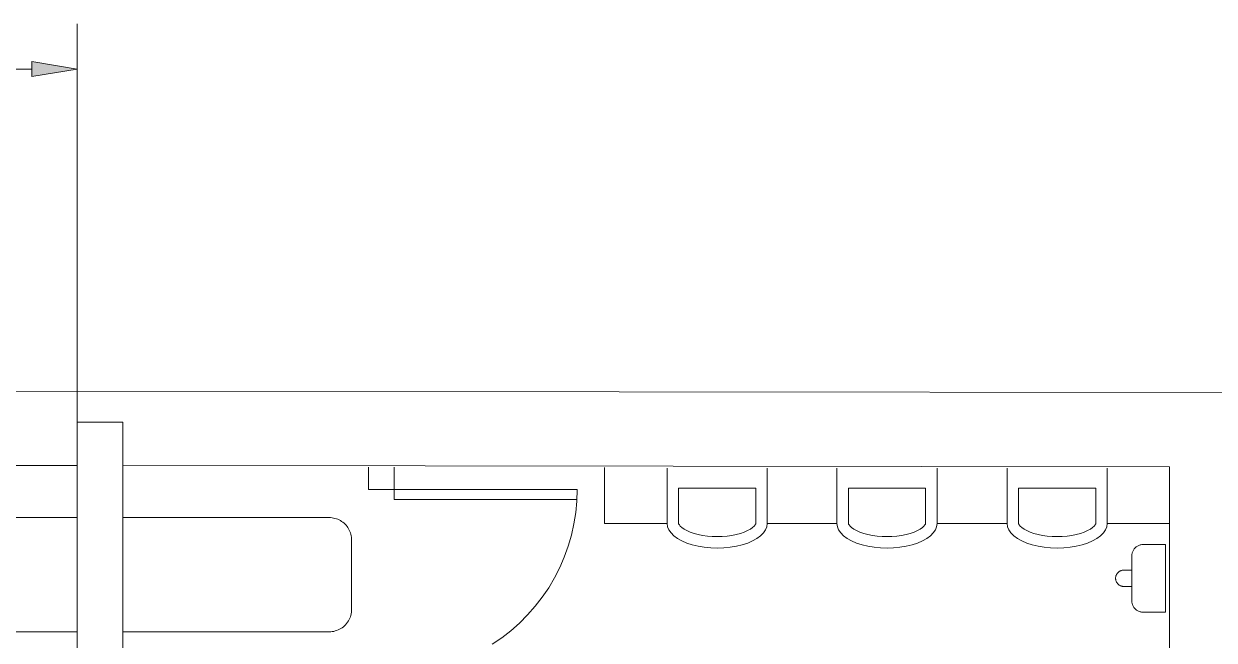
# Model space of a CAD drawing. Header units: centimetres. Extents: x -16.81 to -14.54, y 1.61 to 2.77.
# Drawn here: x -15.1142 to -14.9282, y 2.6665 to 2.7628 of the extents above; entities that cross this region are included whole.
import ezdxf

# ---------------------------------------------------------------- set-up
doc = ezdxf.new("R2010")
doc.units = ezdxf.units.CM
doc.header["$MEASUREMENT"] = 0
doc.layers.get('0').update_dxf_attribs({"lineweight": 0})
doc.layers.add('EXP COTA', color=7, linetype='Continuous', lineweight=0)

# ---------------------------------------------------------------- blocks, each defined once
blk = doc.blocks.new('Block_38')
at = {"layer": 'EXP COTA', "true_color": 0x0000cc, "transparency": 33554687}
h = blk.add_hatch(color=172, dxfattribs=at)
h.dxf.hatch_style = 2
h.paths.add_polyline_path([(-15.11291, 2.75692), (-15.11291, 2.75457), (-15.10585, 2.75574)])
at = {"layer": 'EXP COTA', "color": 172, "lineweight": 0, "true_color": 0x0000cc}
for p, q in [((-15.10585, 2.62823), (-15.10585, 2.7628)), ((-15.6869, 2.75574), (-15.11291, 2.75574))]:
    blk.add_line(p, q, dxfattribs=at)
at = {"layer": 'EXP COTA'}
blk.add_lwpolyline([(-15.11291, 2.75692), (-15.11291, 2.75457), (-15.10585, 2.75574), (-15.10585, 2.75574)], close=True, dxfattribs=at)

msp = doc.modelspace()

# ---------------------------------------------------------------- linework, layer by layer
at = {"color": 18, "lineweight": 0, "true_color": 0x000000}
for p, q in [((-14.57258, 2.70473), (-15.2636, 2.70564)), ((-15.10585, 2.63617), (-15.10585, 2.70058)), ((-15.0987, 2.70058), (-15.10585, 2.70058)), ((-15.0987, 2.63617), (-15.0987, 2.70058)), ((-15.10585, 2.69382), (-15.2636, 2.69402)), ((-15.0515, 2.69375), (-15.0987, 2.69381)), ((-15.06035, 2.69005), (-15.06035, 2.69357)), ((-15.05633, 2.69005), (-15.05633, 2.69356)), ((-14.93517, 2.69359), (-15.0515, 2.69374)), ((-15.02348, 2.68474), (-15.02348, 2.69352)), ((-15.01367, 2.69342), (-15.01367, 2.68474)), ((-14.99803, 2.69342), (-14.99803, 2.68474)), ((-14.98714, 2.69342), (-14.98714, 2.68474)), ((-14.9715, 2.69342), (-14.9715, 2.68474)), ((-14.96056, 2.69342), (-14.96056, 2.68474)), ((-14.94492, 2.69342), (-14.94492, 2.68474)), ((-14.93517, 2.63655), (-14.93517, 2.69359)), ((-15.06035, 2.69005), (-15.05633, 2.69005)), ((-15.05633, 2.69005), (-15.02773, 2.69005)), ((-15.05633, 2.69005), (-15.05633, 2.68849)), ((-15.02779, 2.68825), (-15.02773, 2.69005)), ((-15.01188, 2.69025), (-15.01188, 2.68474)), ((-15.01188, 2.69025), (-14.99982, 2.69025)), ((-14.99982, 2.69025), (-14.99982, 2.68474)), ((-14.98536, 2.69025), (-14.98536, 2.68474)), ((-14.97329, 2.69025), (-14.98536, 2.69025)), ((-14.97329, 2.69025), (-14.97329, 2.68474)), ((-14.95877, 2.69025), (-14.95877, 2.68474)), ((-14.94671, 2.69025), (-14.95877, 2.69025)), ((-14.94671, 2.69025), (-14.94671, 2.68474)), ((-15.05633, 2.68849), (-15.02777, 2.68849)), ((-15.02796, 2.68647), (-15.02779, 2.68825)), ((-15.10585, 2.68568), (-15.14134, 2.68568)), ((-15.06648, 2.68568), (-15.0987, 2.68568)), ((-15.06625, 2.68567), (-15.06648, 2.68568)), ((-15.06603, 2.68565), (-15.06625, 2.68567)), ((-15.0658, 2.68561), (-15.06603, 2.68565)), ((-15.06557, 2.68556), (-15.0658, 2.68561)), ((-15.06535, 2.68549), (-15.06557, 2.68556)), ((-15.06514, 2.68541), (-15.06535, 2.68549)), ((-15.02824, 2.68469), (-15.02796, 2.68647)), ((-15.06493, 2.68531), (-15.06514, 2.68541)), ((-15.06473, 2.68521), (-15.06493, 2.68531)), ((-15.06453, 2.68508), (-15.06473, 2.68521)), ((-15.06434, 2.68495), (-15.06453, 2.68508)), ((-15.06416, 2.6848), (-15.06434, 2.68495)), ((-15.064, 2.68465), (-15.06416, 2.6848)), ((-15.06384, 2.68448), (-15.064, 2.68465)), ((-15.06369, 2.6843), (-15.06384, 2.68448)), ((-15.06356, 2.68411), (-15.06369, 2.6843)), ((-15.06344, 2.68392), (-15.06356, 2.68411)), ((-15.06333, 2.68371), (-15.06344, 2.68392)), ((-15.06323, 2.6835), (-15.06333, 2.68371)), ((-15.02863, 2.68294), (-15.02824, 2.68469)), ((-15.01367, 2.68474), (-15.02348, 2.68474)), ((-15.0136, 2.68424), (-15.01367, 2.68474)), ((-15.0134, 2.68375), (-15.0136, 2.68424)), ((-15.01307, 2.68328), (-15.0134, 2.68375)), ((-15.01188, 2.68471), (-15.01188, 2.68474)), ((-15.01185, 2.68464), (-15.01188, 2.68471)), ((-15.01177, 2.68452), (-15.01185, 2.68464)), ((-15.01162, 2.68433), (-15.01177, 2.68452)), ((-15.01137, 2.68411), (-15.01162, 2.68433)), ((-15.01103, 2.68388), (-15.01137, 2.68411)), ((-15.01059, 2.68364), (-15.01103, 2.68388)), ((-15.01007, 2.68341), (-15.01059, 2.68364)), ((-15.00111, 2.68364), (-15.00162, 2.68341)), ((-15.00067, 2.68388), (-15.00111, 2.68364)), ((-15.00033, 2.68411), (-15.00067, 2.68388)), ((-15.00008, 2.68433), (-15.00033, 2.68411)), ((-14.99992, 2.68452), (-15.00008, 2.68433)), ((-14.99985, 2.68464), (-14.99992, 2.68452)), ((-14.99982, 2.68471), (-14.99985, 2.68464)), ((-14.99982, 2.68474), (-14.99982, 2.68471)), ((-14.9983, 2.68375), (-14.99862, 2.68328)), ((-14.9981, 2.68424), (-14.9983, 2.68375)), ((-14.99803, 2.68474), (-14.9981, 2.68424)), ((-14.98714, 2.68474), (-14.99803, 2.68474)), ((-14.98714, 2.68474), (-14.98708, 2.68424)), ((-14.98708, 2.68424), (-14.98688, 2.68375)), ((-14.98688, 2.68375), (-14.98655, 2.68328)), ((-14.98536, 2.68474), (-14.98535, 2.68471)), ((-14.98535, 2.68471), (-14.98533, 2.68464)), ((-14.98533, 2.68464), (-14.98525, 2.68452)), ((-14.98525, 2.68452), (-14.98509, 2.68433)), ((-14.98509, 2.68433), (-14.98485, 2.68411)), ((-14.98485, 2.68411), (-14.9845, 2.68388)), ((-14.9845, 2.68388), (-14.98407, 2.68364)), ((-14.98407, 2.68364), (-14.98355, 2.68341)), ((-14.9751, 2.68341), (-14.97458, 2.68364)), ((-14.97458, 2.68364), (-14.97415, 2.68388)), ((-14.97415, 2.68388), (-14.9738, 2.68411)), ((-14.9738, 2.68411), (-14.97355, 2.68433)), ((-14.97355, 2.68433), (-14.9734, 2.68452)), ((-14.9734, 2.68452), (-14.97332, 2.68464)), ((-14.97332, 2.68464), (-14.9733, 2.68471)), ((-14.9733, 2.68471), (-14.97329, 2.68474)), ((-14.9721, 2.68328), (-14.97177, 2.68375)), ((-14.97177, 2.68375), (-14.97157, 2.68424)), ((-14.97157, 2.68424), (-14.9715, 2.68474)), ((-14.96056, 2.68474), (-14.9715, 2.68474)), ((-14.96056, 2.68474), (-14.96049, 2.68424)), ((-14.96049, 2.68424), (-14.96029, 2.68375)), ((-14.96029, 2.68375), (-14.95997, 2.68328)), ((-14.95877, 2.68474), (-14.95877, 2.68471)), ((-14.95877, 2.68471), (-14.95874, 2.68464)), ((-14.95874, 2.68464), (-14.95867, 2.68452)), ((-14.95867, 2.68452), (-14.95851, 2.68433)), ((-14.95851, 2.68433), (-14.95826, 2.68411)), ((-14.95826, 2.68411), (-14.95792, 2.68388)), ((-14.95792, 2.68388), (-14.95748, 2.68364)), ((-14.95748, 2.68364), (-14.95697, 2.68341)), ((-14.94852, 2.68341), (-14.948, 2.68364)), ((-14.948, 2.68364), (-14.94756, 2.68388)), ((-14.94756, 2.68388), (-14.94722, 2.68411)), ((-14.94722, 2.68411), (-14.94697, 2.68433)), ((-14.94697, 2.68433), (-14.94682, 2.68452)), ((-14.94682, 2.68452), (-14.94674, 2.68464)), ((-14.94674, 2.68464), (-14.94671, 2.68471)), ((-14.94671, 2.68471), (-14.94671, 2.68474)), ((-14.94552, 2.68328), (-14.94519, 2.68375)), ((-14.94519, 2.68375), (-14.94499, 2.68424)), ((-14.94499, 2.68424), (-14.94492, 2.68474)), ((-14.93517, 2.68474), (-14.94492, 2.68474)), ((-15.06315, 2.68329), (-15.06323, 2.6835)), ((-15.06309, 2.68307), (-15.06315, 2.68329)), ((-15.06303, 2.68284), (-15.06309, 2.68307)), ((-15.063, 2.68262), (-15.06303, 2.68284)), ((-15.06297, 2.68239), (-15.063, 2.68262)), ((-15.06297, 2.68216), (-15.06297, 2.68239)), ((-15.06297, 2.67136), (-15.06297, 2.68216)), ((-15.02913, 2.68121), (-15.02863, 2.68294)), ((-15.01262, 2.68283), (-15.01307, 2.68328)), ((-15.01205, 2.68241), (-15.01262, 2.68283)), ((-15.01138, 2.68203), (-15.01205, 2.68241)), ((-15.01061, 2.6817), (-15.01138, 2.68203)), ((-15.00948, 2.68321), (-15.01007, 2.68341)), ((-15.00883, 2.68303), (-15.00948, 2.68321)), ((-15.00813, 2.68289), (-15.00883, 2.68303)), ((-15.00739, 2.68278), (-15.00813, 2.68289)), ((-15.00663, 2.68272), (-15.00739, 2.68278)), ((-15.00585, 2.6827), (-15.00663, 2.68272)), ((-15.00507, 2.68272), (-15.00585, 2.6827)), ((-15.00431, 2.68278), (-15.00507, 2.68272)), ((-15.00357, 2.68289), (-15.00431, 2.68278)), ((-15.00287, 2.68303), (-15.00357, 2.68289)), ((-15.00221, 2.68321), (-15.00287, 2.68303)), ((-15.00162, 2.68341), (-15.00221, 2.68321)), ((-15.00032, 2.68203), (-15.00109, 2.6817)), ((-14.99965, 2.68241), (-15.00032, 2.68203)), ((-14.99908, 2.68283), (-14.99965, 2.68241)), ((-14.99862, 2.68328), (-14.99908, 2.68283)), ((-14.98655, 2.68328), (-14.9861, 2.68283)), ((-14.9861, 2.68283), (-14.98553, 2.68241)), ((-14.98553, 2.68241), (-14.98485, 2.68203)), ((-14.98485, 2.68203), (-14.98408, 2.6817)), ((-14.98355, 2.68341), (-14.98296, 2.68321)), ((-14.98296, 2.68321), (-14.98231, 2.68303)), ((-14.98231, 2.68303), (-14.9816, 2.68289)), ((-14.9816, 2.68289), (-14.98087, 2.68278)), ((-14.98087, 2.68278), (-14.9801, 2.68272)), ((-14.9801, 2.68272), (-14.97932, 2.6827)), ((-14.97932, 2.6827), (-14.97855, 2.68272)), ((-14.97855, 2.68272), (-14.97778, 2.68278)), ((-14.97778, 2.68278), (-14.97704, 2.68289)), ((-14.97704, 2.68289), (-14.97634, 2.68303)), ((-14.97634, 2.68303), (-14.97569, 2.68321)), ((-14.97569, 2.68321), (-14.9751, 2.68341)), ((-14.97456, 2.6817), (-14.97379, 2.68203)), ((-14.97379, 2.68203), (-14.97312, 2.68241)), ((-14.97312, 2.68241), (-14.97255, 2.68283)), ((-14.97255, 2.68283), (-14.9721, 2.68328)), ((-14.95997, 2.68328), (-14.95951, 2.68283)), ((-14.95951, 2.68283), (-14.95895, 2.68241)), ((-14.95895, 2.68241), (-14.95827, 2.68203)), ((-14.95827, 2.68203), (-14.9575, 2.6817)), ((-14.95697, 2.68341), (-14.95638, 2.68321)), ((-14.95638, 2.68321), (-14.95572, 2.68303)), ((-14.95572, 2.68303), (-14.95502, 2.68289)), ((-14.95502, 2.68289), (-14.95428, 2.68278)), ((-14.95428, 2.68278), (-14.95352, 2.68272)), ((-14.95352, 2.68272), (-14.95274, 2.6827)), ((-14.95274, 2.6827), (-14.95196, 2.68272)), ((-14.95196, 2.68272), (-14.9512, 2.68278)), ((-14.9512, 2.68278), (-14.95046, 2.68289)), ((-14.95046, 2.68289), (-14.94976, 2.68303)), ((-14.94976, 2.68303), (-14.94911, 2.68321)), ((-14.94911, 2.68321), (-14.94852, 2.68341)), ((-14.94798, 2.6817), (-14.94721, 2.68203)), ((-14.94721, 2.68203), (-14.94654, 2.68241)), ((-14.94654, 2.68241), (-14.94597, 2.68283)), ((-14.94597, 2.68283), (-14.94552, 2.68328)), ((-15.02974, 2.67952), (-15.02913, 2.68121)), ((-15.00976, 2.68142), (-15.01061, 2.6817)), ((-15.00884, 2.6812), (-15.00976, 2.68142)), ((-15.00787, 2.68104), (-15.00884, 2.6812)), ((-15.00687, 2.68094), (-15.00787, 2.68104)), ((-15.00585, 2.68091), (-15.00687, 2.68094)), ((-15.00483, 2.68094), (-15.00585, 2.68091)), ((-15.00383, 2.68104), (-15.00483, 2.68094)), ((-15.00286, 2.6812), (-15.00383, 2.68104)), ((-15.00194, 2.68142), (-15.00286, 2.6812)), ((-15.00109, 2.6817), (-15.00194, 2.68142)), ((-14.98408, 2.6817), (-14.98323, 2.68142)), ((-14.98323, 2.68142), (-14.98232, 2.6812)), ((-14.98232, 2.6812), (-14.98135, 2.68104)), ((-14.98135, 2.68104), (-14.98035, 2.68094)), ((-14.98035, 2.68094), (-14.97932, 2.68091)), ((-14.97932, 2.68091), (-14.9783, 2.68094)), ((-14.9783, 2.68094), (-14.9773, 2.68104)), ((-14.9773, 2.68104), (-14.97633, 2.6812)), ((-14.97633, 2.6812), (-14.97541, 2.68142)), ((-14.97541, 2.68142), (-14.97456, 2.6817)), ((-14.9575, 2.6817), (-14.95665, 2.68142)), ((-14.95665, 2.68142), (-14.95573, 2.6812)), ((-14.95573, 2.6812), (-14.95477, 2.68104)), ((-14.95477, 2.68104), (-14.95376, 2.68094)), ((-14.95376, 2.68094), (-14.95274, 2.68091)), ((-14.95274, 2.68091), (-14.95172, 2.68094)), ((-14.95172, 2.68094), (-14.95072, 2.68104)), ((-14.95072, 2.68104), (-14.94975, 2.6812)), ((-14.94975, 2.6812), (-14.94883, 2.68142)), ((-14.94883, 2.68142), (-14.94798, 2.6817)), ((-14.94106, 2.67994), (-14.94107, 2.67983)), ((-14.94104, 2.68005), (-14.94106, 2.67994)), ((-14.94102, 2.68017), (-14.94104, 2.68005)), ((-14.94098, 2.68028), (-14.94102, 2.68017)), ((-14.94094, 2.68038), (-14.94098, 2.68028)), ((-14.94089, 2.68049), (-14.94094, 2.68038)), ((-14.94084, 2.68059), (-14.94089, 2.68049)), ((-14.94078, 2.68069), (-14.94084, 2.68059)), ((-14.94071, 2.68078), (-14.94078, 2.68069)), ((-14.94064, 2.68087), (-14.94071, 2.68078)), ((-14.94056, 2.68095), (-14.94064, 2.68087)), ((-14.94048, 2.68103), (-14.94056, 2.68095)), ((-14.94039, 2.68111), (-14.94048, 2.68103)), ((-14.94029, 2.68117), (-14.94039, 2.68111)), ((-14.94019, 2.68123), (-14.94029, 2.68117)), ((-14.94009, 2.68129), (-14.94019, 2.68123)), ((-14.93999, 2.68133), (-14.94009, 2.68129)), ((-14.93988, 2.68138), (-14.93999, 2.68133)), ((-14.93977, 2.68141), (-14.93988, 2.68138)), ((-14.93966, 2.68143), (-14.93977, 2.68141)), ((-14.93954, 2.68145), (-14.93966, 2.68143)), ((-14.93943, 2.68146), (-14.93954, 2.68145)), ((-14.93931, 2.68147), (-14.93943, 2.68146)), ((-14.9358, 2.68146), (-14.93931, 2.68147)), ((-14.93581, 2.67091), (-14.9358, 2.68146)), ((-15.03045, 2.67787), (-15.02974, 2.67952)), ((-14.94107, 2.67983), (-14.94108, 2.67971)), ((-14.94108, 2.67971), (-14.94108, 2.67267)), ((-15.03218, 2.67473), (-15.03127, 2.67627)), ((-15.03127, 2.67627), (-15.03045, 2.67787)), ((-14.9436, 2.6764), (-14.94361, 2.67632)), ((-14.94361, 2.67632), (-14.94361, 2.67624)), ((-14.94361, 2.67624), (-14.94361, 2.67615)), ((-14.94358, 2.67648), (-14.9436, 2.6764)), ((-14.94356, 2.67656), (-14.94358, 2.67648)), ((-14.94353, 2.67663), (-14.94356, 2.67656)), ((-14.9435, 2.67671), (-14.94353, 2.67663)), ((-14.94347, 2.67678), (-14.9435, 2.67671)), ((-14.94343, 2.67685), (-14.94347, 2.67678)), ((-14.94338, 2.67692), (-14.94343, 2.67685)), ((-14.94334, 2.67698), (-14.94338, 2.67692)), ((-14.94328, 2.67705), (-14.94334, 2.67698)), ((-14.94323, 2.6771), (-14.94328, 2.67705)), ((-14.94317, 2.67716), (-14.94323, 2.6771)), ((-14.9431, 2.67721), (-14.94317, 2.67716)), ((-14.94304, 2.67726), (-14.9431, 2.67721)), ((-14.94297, 2.6773), (-14.94304, 2.67726)), ((-14.9429, 2.67734), (-14.94297, 2.6773)), ((-14.94282, 2.67737), (-14.9429, 2.67734)), ((-14.94274, 2.6774), (-14.94282, 2.67737)), ((-14.94267, 2.67742), (-14.94274, 2.6774)), ((-14.94259, 2.67744), (-14.94267, 2.67742)), ((-14.94251, 2.67745), (-14.94259, 2.67744)), ((-14.94243, 2.67746), (-14.94251, 2.67745)), ((-14.94235, 2.67746), (-14.94243, 2.67746)), ((-14.94235, 2.67746), (-14.94108, 2.67746)), ((-15.03319, 2.67324), (-15.03218, 2.67473)), ((-14.94361, 2.67615), (-14.94361, 2.67607)), ((-14.94361, 2.67607), (-14.9436, 2.67599)), ((-14.9436, 2.67599), (-14.94358, 2.67591)), ((-14.94358, 2.67591), (-14.94356, 2.67583)), ((-14.94356, 2.67583), (-14.94354, 2.67576)), ((-14.94354, 2.67576), (-14.94351, 2.67568)), ((-14.94351, 2.67568), (-14.94347, 2.67561)), ((-14.94347, 2.67561), (-14.94343, 2.67554)), ((-14.94343, 2.67554), (-14.94339, 2.67547)), ((-14.94339, 2.67547), (-14.94334, 2.6754)), ((-14.94334, 2.6754), (-14.94329, 2.67534)), ((-14.94329, 2.67534), (-14.94323, 2.67528)), ((-14.94323, 2.67528), (-14.94317, 2.67523)), ((-14.94317, 2.67523), (-14.94311, 2.67518)), ((-14.94311, 2.67518), (-14.94304, 2.67513)), ((-14.94304, 2.67513), (-14.94297, 2.67509)), ((-14.94297, 2.67509), (-14.9429, 2.67505)), ((-14.9429, 2.67505), (-14.94282, 2.67502)), ((-14.94282, 2.67502), (-14.94275, 2.67499)), ((-14.94275, 2.67499), (-14.94267, 2.67497)), ((-14.94267, 2.67497), (-14.94259, 2.67495)), ((-14.94259, 2.67495), (-14.94251, 2.67494)), ((-14.94251, 2.67494), (-14.94243, 2.67493)), ((-14.94243, 2.67493), (-14.94235, 2.67493)), ((-14.94235, 2.67493), (-14.94108, 2.67493)), ((-15.03429, 2.67182), (-15.03319, 2.67324)), ((-14.94108, 2.67267), (-14.94108, 2.67255)), ((-14.94108, 2.67255), (-14.94107, 2.67243)), ((-15.0631, 2.67041), (-15.06304, 2.67064)), ((-15.06304, 2.67064), (-15.063, 2.67088)), ((-15.063, 2.67088), (-15.06297, 2.67112)), ((-15.06297, 2.67112), (-15.06297, 2.67136)), ((-15.03548, 2.67047), (-15.03429, 2.67182)), ((-14.94107, 2.67243), (-14.94105, 2.67232)), ((-14.94105, 2.67232), (-14.94102, 2.6722)), ((-14.94102, 2.6722), (-14.94098, 2.67208)), ((-14.94098, 2.67208), (-14.94094, 2.67197)), ((-14.94094, 2.67197), (-14.94089, 2.67186)), ((-14.94089, 2.67186), (-14.94083, 2.67176)), ((-14.94083, 2.67176), (-14.94076, 2.67166)), ((-14.94076, 2.67166), (-14.94069, 2.67156)), ((-14.94069, 2.67156), (-14.94061, 2.67147)), ((-14.94061, 2.67147), (-14.94053, 2.67139)), ((-14.94053, 2.67139), (-14.94044, 2.67131)), ((-14.94044, 2.67131), (-14.94034, 2.67124)), ((-14.94034, 2.67124), (-14.94024, 2.67117)), ((-14.94024, 2.67117), (-14.94014, 2.67111)), ((-14.94014, 2.67111), (-14.94003, 2.67106)), ((-14.94003, 2.67106), (-14.93992, 2.67101)), ((-14.93992, 2.67101), (-14.9398, 2.67098)), ((-14.9398, 2.67098), (-14.93968, 2.67095)), ((-14.93968, 2.67095), (-14.93957, 2.67093)), ((-14.93957, 2.67093), (-14.93945, 2.67092)), ((-14.93945, 2.67092), (-14.93933, 2.67091)), ((-14.93933, 2.67091), (-14.93581, 2.67091)), ((-15.06426, 2.66863), (-15.06408, 2.66878)), ((-15.06408, 2.66878), (-15.06391, 2.66895)), ((-15.06391, 2.66895), (-15.06376, 2.66914)), ((-15.06376, 2.66914), (-15.06361, 2.66933)), ((-15.06361, 2.66933), (-15.06348, 2.66953)), ((-15.06348, 2.66953), (-15.06336, 2.66974)), ((-15.06336, 2.66974), (-15.06326, 2.66995)), ((-15.06326, 2.66995), (-15.06317, 2.67018)), ((-15.06317, 2.67018), (-15.0631, 2.67041)), ((-15.0381, 2.66801), (-15.03675, 2.6692)), ((-15.03675, 2.6692), (-15.03548, 2.67047)), ((-15.14134, 2.66784), (-15.10585, 2.66784)), ((-15.0987, 2.66784), (-15.06648, 2.66784)), ((-15.06648, 2.66784), (-15.06624, 2.66785)), ((-15.06624, 2.66785), (-15.06601, 2.66787)), ((-15.06601, 2.66787), (-15.06577, 2.66791)), ((-15.06577, 2.66791), (-15.06554, 2.66797)), ((-15.06554, 2.66797), (-15.06531, 2.66804)), ((-15.06531, 2.66804), (-15.06508, 2.66813)), ((-15.06508, 2.66813), (-15.06487, 2.66823)), ((-15.06487, 2.66823), (-15.06466, 2.66835)), ((-15.06466, 2.66835), (-15.06446, 2.66848)), ((-15.06446, 2.66848), (-15.06426, 2.66863)), ((-15.04101, 2.6659), (-15.03952, 2.66691)), ((-15.03952, 2.66691), (-15.0381, 2.66801))]:
    msp.add_line(p, q, dxfattribs=at)

# ---------------------------------------------------------------- block references
at = {"layer": 'EXP COTA'}
msp.add_blockref('Block_38', (0, 0), dxfattribs=at)

doc.saveas('drawing.dxf')
